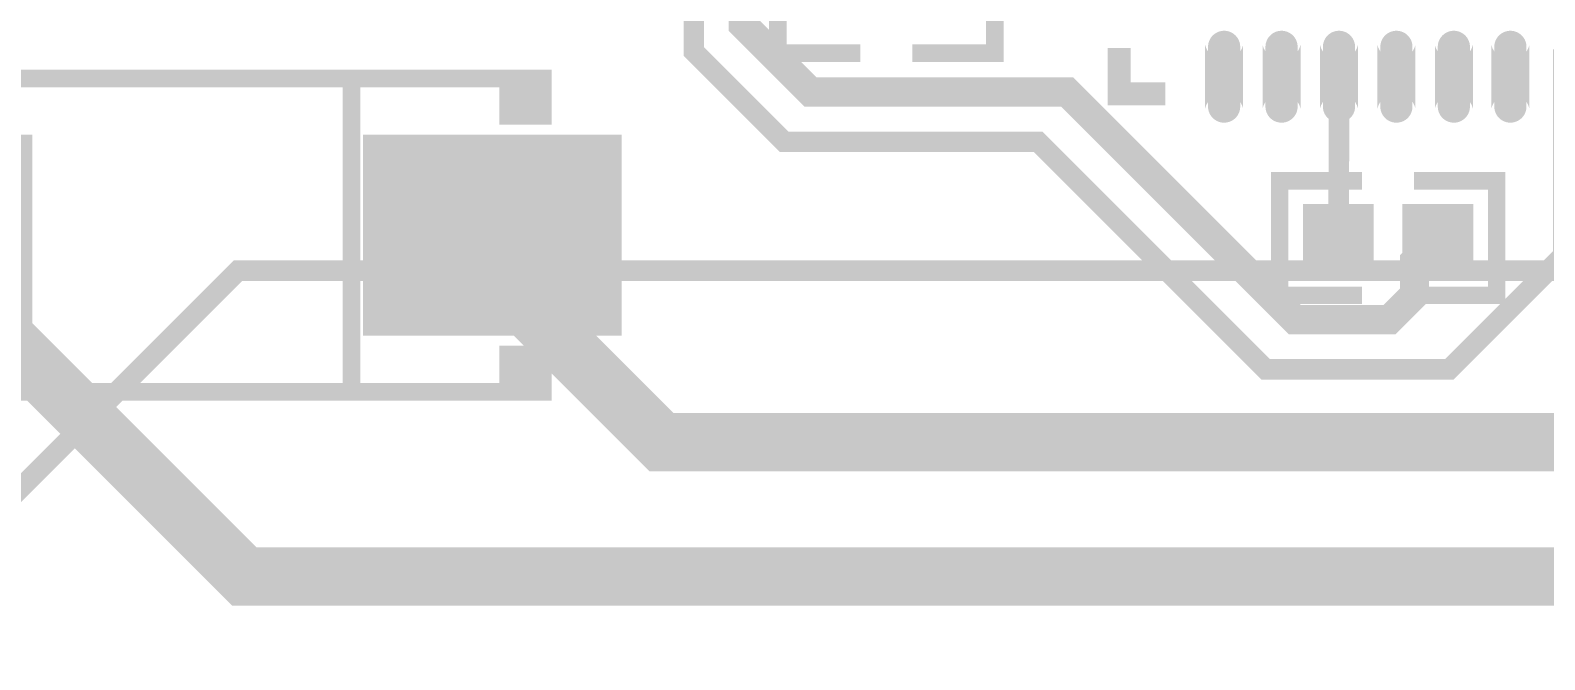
# Model space of a CAD drawing. Header units: millimetres. Extents: x -4 to 157, y 41 to 137.
# Drawn here: x 73.42 to 86.61, y 113.47 to 118.95 of the extents above; entities that cross this region are included whole.
import ezdxf

# ---------------------------------------------------------------- set-up
doc = ezdxf.new("R2010")
doc.units = ezdxf.units.MM
for name, color, linetype, true_color in [('BottomLayer', 7, 'Continuous', 0x0000ff), ('Document', 7, 'Continuous', 0xffffff), ('TopLayer', 7, 'Continuous', 0xff0000), ('TopPasteMaskLayer', 7, 'Continuous', 0x808080), ('TopSilkLayer', 7, 'Continuous', 0xffcc00), ('TopSolderMaskLayer', 7, 'Continuous', 0x800080)]:
    doc.layers.add(name, color=color, linetype=linetype, true_color=true_color)

msp = doc.modelspace()

# ---------------------------------------------------------------- hatches: boundary and pattern name
at = {"layer": 'Document'}
msp.add_hatch(color=256, dxfattribs=at).paths.add_polyline_path([(77.31082042164076, 117.2659639319279), (77.31082042164076, 117.07282194564391), (76.5383286766571, 117.07282194564391), (76.5383286766571, 117.2659639319279)])
at = {"layer": 'TopLayer'}
for points in [[(83.95443230886451, 118.80835661671313, -0.7853981633974483), (83.6744221488442, 118.80835661671313), (83.6744221488442, 118.28836677673348, -0.7853981633974483), (83.95443230886451, 118.28836677673348)], [(84.45430530861051, 118.80835661671313, -0.7853981633974483), (84.1742951485902, 118.80835661671313), (84.1742951485902, 118.28836677673348, -0.7853981633974483), (84.45430530861051, 118.28836677673348)], [(84.95443230886451, 118.80835661671313, -0.7853981633974483), (84.6744221488442, 118.80835661671313), (84.6744221488442, 118.28836677673348, -0.7853981633974483), (84.95443230886451, 118.28836677673348)], [(85.45430530861051, 118.80835661671313, -0.7853981633974483), (85.1742951485902, 118.80835661671313), (85.1742951485902, 118.28836677673348, -0.7853981633974483), (85.45430530861051, 118.28836677673348)], [(85.95443230886451, 118.80835661671313, -0.7853981633974483), (85.6744221488442, 118.80835661671313), (85.6744221488442, 118.28836677673348, -0.7853981633974483), (85.95443230886451, 118.28836677673348)], [(86.44643129286248, 118.80835661671313, -0.7853981633974483), (86.16642113284217, 118.80835661671313), (86.16642113284217, 118.28836677673348, -0.7853981633974483), (86.44643129286248, 118.28836677673348)], [(78.54437388874771, 116.31935483870961), (76.34437388874767, 116.31935483870961), (76.34437388874767, 118.0193802387605), (78.54437388874771, 118.0193802387605)], [(85.09215138430272, 116.87399034798068), (85.09215138430272, 117.41399542799081), (84.52651765303517, 117.41399542799081), (84.52651765303517, 116.87399034798068)], [(85.39217678435352, 116.87399034798068), (85.39217678435352, 117.41399542799081), (85.95781051562085, 117.41399542799081), (85.95781051562085, 116.87399034798068)]]:
    msp.add_hatch(color=256, dxfattribs=at).paths.add_polyline_path(points)
at = {"layer": 'TopPasteMaskLayer'}
for points in [[(83.9542291084581, 118.81607823215643), (83.95359410718811, 118.82374904749804), (83.95252730505467, 118.83139446278892), (83.95105410210795, 118.83896367792738), (83.949149098298, 118.8464566929133), (83.9468376936752, 118.85382270764535), (83.94414528829043, 118.86103632207266), (83.94104648209282, 118.86809753619502), (83.93756667513344, 118.87498094996192), (83.93370586741162, 118.88166116332229), (83.92948945897865, 118.88813817627636), (83.92491744983477, 118.89436118872231), (83.92001524003035, 118.90030480060955), (83.91478282956564, 118.90596901193805), (83.90924561849101, 118.91135382270761), (83.90342900685778, 118.91643383286771), (83.89733299466593, 118.92115824231644), (83.89100838201671, 118.92555245110486), (83.88442976885949, 118.92961645923288), (83.87764795529574, 118.93327406654817), (83.87066294132569, 118.93657607315208), (83.86352552705102, 118.93947167894328), (83.85621031242044, 118.94198628397248), (83.84879349758694, 118.94406908813812), (83.84127508255006, 118.94577089154177), (83.83365506731002, 118.94704089408174), (83.82598425196852, 118.94787909575814), (83.81828803657595, 118.94831089662182), (83.81056642113276, 118.94831089662182), (83.80287020574042, 118.94787909575814), (83.7951993903987, 118.94704089408174), (83.78757937515866, 118.94577089154177), (83.780060960122, 118.94406908813812), (83.77264414528827, 118.94198628397248), (83.76532893065792, 118.93947167894328), (83.7581915163828, 118.93657607315208), (83.75120650241274, 118.93327406654817), (83.74442468884945, 118.92961645923288), (83.737846075692, 118.92555245110486), (83.73152146304301, 118.92115824231644), (83.72542545085071, 118.91643383286771), (83.71960883921747, 118.91135382270761), (83.71407162814307, 118.90596901193805), (83.70883921767836, 118.90030480060955), (83.70393700787395, 118.89436118872231), (83.69936499872983, 118.88813817627636), (83.6951485902971, 118.88166116332229), (83.6912877825755, 118.87498094996192), (83.68780797561567, 118.86809753619502), (83.68470916941828, 118.86103632207266), (83.6820167640335, 118.85382270764535), (83.67970535941049, 118.8464566929133), (83.67780035560054, 118.83896367792738), (83.67632715265427, 118.83139446278892), (83.6752603505206, 118.82374904749804), (83.67462534925062, 118.81607823215643), (83.67442214884431, 118.80835661671324), (83.67442214884431, 118.28836677673348), (83.67462534925062, 118.28064516129041), (83.6752603505206, 118.27297434594868), (83.67632715265427, 118.26532893065792), (83.67780035560054, 118.25775971551934), (83.67970535941049, 118.25026670053342), (83.6820167640335, 118.24290068580137), (83.68470916941828, 118.23568707137417), (83.68780797561567, 118.2286258572517), (83.6912877825755, 118.22174244348491), (83.6951485902971, 118.21506223012443), (83.69936499872983, 118.20858521717048), (83.70393700787395, 118.20236220472441), (83.70883921767836, 118.19641859283718), (83.71407162814307, 118.19075438150878), (83.71960883921747, 118.18536957073911), (83.72542545085071, 118.18028956057913), (83.73152146304301, 118.17556515113029), (83.737846075692, 118.17117094234186), (83.74442468884945, 118.16710693421385), (83.75120650241274, 118.16344932689867), (83.7581915163828, 118.16014732029464), (83.76532893065792, 118.15725171450345), (83.77264414528827, 118.15473710947424), (83.780060960122, 118.1526543053086), (83.78757937515866, 118.15095250190507), (83.7951993903987, 118.14968249936499), (83.80287020574042, 118.14884429768858), (83.81056642113276, 118.1484124968249), (83.81828803657595, 118.1484124968249), (83.82598425196852, 118.14884429768858), (83.83365506731002, 118.14968249936499), (83.84127508255006, 118.15095250190507), (83.84879349758694, 118.1526543053086), (83.85621031242044, 118.15473710947424), (83.86352552705102, 118.15725171450345), (83.87066294132569, 118.16014732029464), (83.87764795529574, 118.16344932689867), (83.88442976885949, 118.16710693421385), (83.89100838201671, 118.17117094234186), (83.89733299466593, 118.17556515113029), (83.90342900685778, 118.18028956057913), (83.90924561849101, 118.18536957073911), (83.91478282956564, 118.19075438150878), (83.92001524003035, 118.19641859283718), (83.92491744983477, 118.20236220472441), (83.92948945897865, 118.20858521717048), (83.93370586741162, 118.21506223012443), (83.93756667513344, 118.22174244348491), (83.94104648209282, 118.2286258572517), (83.94414528829043, 118.23568707137417), (83.9468376936752, 118.24290068580137), (83.949149098298, 118.25026670053342), (83.95105410210795, 118.25775971551934), (83.95252730505467, 118.26532893065792), (83.95359410718811, 118.27297434594868), (83.9542291084581, 118.28064516129041), (83.95443230886463, 118.28836677673348), (83.95443230886463, 118.80835661671324)], [(84.4541021082041, 118.81607823215643), (84.45346710693411, 118.82374904749804), (84.45240030480068, 118.83139446278892), (84.45092710185418, 118.83896367792738), (84.449022098044, 118.8464566929133), (84.44671069342144, 118.85382270764535), (84.44401828803643, 118.86103632207266), (84.44091948183882, 118.86809753619502), (84.43743967487922, 118.87498094996192), (84.43357886715762, 118.88166116332229), (84.42936245872465, 118.88813817627636), (84.42479044958077, 118.89436118872231), (84.41988823977636, 118.90030480060955), (84.41465582931141, 118.90596901193805), (84.40911861823724, 118.91135382270761), (84.40330200660401, 118.91643383286771), (84.39720599441193, 118.92115824231644), (84.39088138176248, 118.92555245110486), (84.3843027686055, 118.92961645923288), (84.37752095504175, 118.93327406654817), (84.3705359410717, 118.93657607315208), (84.36339852679703, 118.93947167894328), (84.35608331216645, 118.94198628397248), (84.34866649733294, 118.94406908813812), (84.34114808229606, 118.94577089154177), (84.33352806705602, 118.94704089408174), (84.32585725171452, 118.94787909575814), (84.31816103632195, 118.94831089662182), (84.31043942087877, 118.94831089662182), (84.3027432054862, 118.94787909575814), (84.2950723901447, 118.94704089408174), (84.28745237490466, 118.94577089154177), (84.27993395986778, 118.94406908813812), (84.27251714503427, 118.94198628397248), (84.26520193040369, 118.93947167894328), (84.2580645161288, 118.93657607315208), (84.25107950215875, 118.93327406654817), (84.24429768859522, 118.92961645923288), (84.23771907543801, 118.92555245110486), (84.23139446278878, 118.92115824231644), (84.22529845059671, 118.91643383286771), (84.21948183896347, 118.91135382270761), (84.2139446278893, 118.90596901193805), (84.20871221742414, 118.90030480060955), (84.20381000761972, 118.89436118872231), (84.19923799847584, 118.88813817627636), (84.1950215900431, 118.88166116332229), (84.1911607823215, 118.87498094996192), (84.1876809753619, 118.86809753619502), (84.18458216916429, 118.86103632207266), (84.18188976377928, 118.85382270764535), (84.1795783591565, 118.8464566929133), (84.17767335534654, 118.83896367792738), (84.17620015240027, 118.83139446278892), (84.1751333502666, 118.82374904749804), (84.17449834899662, 118.81607823215643), (84.17429514859032, 118.80835661671324), (84.17429514859032, 118.28836677673348), (84.17449834899662, 118.28064516129041), (84.1751333502666, 118.27297434594868), (84.17620015240027, 118.26532893065792), (84.17767335534654, 118.25775971551934), (84.1795783591565, 118.25026670053342), (84.18188976377928, 118.24290068580137), (84.18458216916429, 118.23568707137417), (84.1876809753619, 118.2286258572517), (84.1911607823215, 118.22174244348491), (84.1950215900431, 118.21506223012443), (84.19923799847584, 118.20858521717048), (84.20381000761972, 118.20236220472441), (84.20871221742414, 118.19641859283718), (84.2139446278893, 118.19075438150878), (84.21948183896347, 118.18536957073911), (84.22529845059671, 118.18028956057913), (84.23139446278878, 118.17556515113029), (84.23771907543801, 118.17117094234186), (84.24429768859522, 118.16710693421385), (84.25107950215875, 118.16344932689867), (84.2580645161288, 118.16014732029464), (84.26520193040369, 118.15725171450345), (84.27251714503427, 118.15473710947424), (84.27993395986778, 118.1526543053086), (84.28745237490466, 118.15095250190507), (84.2950723901447, 118.14968249936499), (84.3027432054862, 118.14884429768858), (84.31043942087877, 118.1484124968249), (84.31816103632195, 118.1484124968249), (84.32585725171452, 118.14884429768858), (84.33352806705602, 118.14968249936499), (84.34114808229606, 118.15095250190507), (84.34866649733294, 118.1526543053086), (84.35608331216645, 118.15473710947424), (84.36339852679703, 118.15725171450345), (84.3705359410717, 118.16014732029464), (84.37752095504175, 118.16344932689867), (84.3843027686055, 118.16710693421385), (84.39088138176248, 118.17117094234186), (84.39720599441193, 118.17556515113029), (84.40330200660401, 118.18028956057913), (84.40911861823724, 118.18536957073911), (84.41465582931141, 118.19075438150878), (84.41988823977636, 118.19641859283718), (84.42479044958077, 118.20236220472441), (84.42936245872465, 118.20858521717048), (84.43357886715762, 118.21506223012443), (84.43743967487922, 118.22174244348491), (84.44091948183882, 118.2286258572517), (84.44401828803643, 118.23568707137417), (84.44671069342144, 118.24290068580137), (84.449022098044, 118.25026670053342), (84.45092710185418, 118.25775971551934), (84.45240030480068, 118.26532893065792), (84.45346710693411, 118.27297434594868), (84.4541021082041, 118.28064516129041), (84.4543053086104, 118.28836677673348), (84.4543053086104, 118.80835661671324)], [(84.95359410718811, 118.27297434594868), (84.9542291084581, 118.28064516129041), (84.95443230886463, 118.28836677673348), (84.95443230886463, 118.80835661671324), (84.9542291084581, 118.81607823215643), (84.95359410718811, 118.82374904749804), (84.95252730505467, 118.83139446278892), (84.95105410210817, 118.83896367792738), (84.949149098298, 118.8464566929133), (84.9468376936752, 118.85382270764535), (84.94414528829043, 118.86103632207266), (84.94104648209282, 118.86809753619502), (84.93756667513321, 118.87498094996192), (84.93370586741162, 118.88166116332229), (84.92948945897865, 118.88813817627636), (84.92491744983477, 118.89436118872231), (84.92001524003035, 118.90030480060955), (84.91478282956541, 118.90596901193805), (84.90924561849124, 118.91135382270761), (84.903429006858, 118.91643383286771), (84.89733299466593, 118.92115824231644), (84.89100838201648, 118.92555245110486), (84.88442976885949, 118.92961645923288), (84.87764795529574, 118.93327406654817), (84.87066294132569, 118.93657607315208), (84.86352552705102, 118.93947167894328), (84.85621031242044, 118.94198628397248), (84.84879349758694, 118.94406908813812), (84.84127508255006, 118.94577089154177), (84.83365506731002, 118.94704089408174), (84.82598425196852, 118.94787909575814), (84.81828803657595, 118.94831089662182), (84.81056642113276, 118.94831089662182), (84.80287020574019, 118.94787909575814), (84.7951993903987, 118.94704089408174), (84.78757937515866, 118.94577089154177), (84.78006096012177, 118.94406908813812), (84.77264414528827, 118.94198628397248), (84.76532893065792, 118.93947167894328), (84.7581915163828, 118.93657607315208), (84.75120650241274, 118.93327406654817), (84.74442468884922, 118.92961645923288), (84.737846075692, 118.92555245110486), (84.73152146304278, 118.92115824231644), (84.72542545085071, 118.91643383286771), (84.71960883921747, 118.91135382270761), (84.7140716281433, 118.90596901193805), (84.70883921767813, 118.90030480060955), (84.70393700787395, 118.89436118872231), (84.69936499872983, 118.88813817627636), (84.6951485902971, 118.88166116332229), (84.6912877825755, 118.87498094996192), (84.68780797561567, 118.86809753619502), (84.68470916941828, 118.86103632207266), (84.68201676403328, 118.85382270764535), (84.67970535941049, 118.8464566929133), (84.67780035560054, 118.83896367792738), (84.67632715265427, 118.83139446278892), (84.6752603505206, 118.82374904749804), (84.67462534925062, 118.81607823215643), (84.67442214884431, 118.80835661671324), (84.67442214884431, 118.28836677673348), (84.67462534925062, 118.28064516129041), (84.6752603505206, 118.27297434594868), (84.67632715265427, 118.26532893065792), (84.67780035560054, 118.25775971551934), (84.67970535941049, 118.25026670053342), (84.68201676403328, 118.24290068580137), (84.68470916941828, 118.23568707137417), (84.68780797561567, 118.2286258572517), (84.6912877825755, 118.22174244348491), (84.6951485902971, 118.21506223012443), (84.69936499872983, 118.20858521717048), (84.70393700787395, 118.20236220472441), (84.70883921767813, 118.19641859283718), (84.7140716281433, 118.19075438150878), (84.71960883921747, 118.18536957073911), (84.72542545085071, 118.18028956057913), (84.73152146304278, 118.17556515113029), (84.737846075692, 118.17117094234186), (84.74442468884922, 118.16710693421385), (84.75120650241274, 118.16344932689867), (84.7581915163828, 118.16014732029464), (84.76532893065792, 118.15725171450345), (84.77264414528827, 118.15473710947424), (84.78006096012177, 118.1526543053086), (84.78757937515866, 118.15095250190507), (84.7951993903987, 118.14968249936499), (84.80287020574019, 118.14884429768858), (84.81056642113276, 118.1484124968249), (84.81828803657595, 118.1484124968249), (84.82598425196852, 118.14884429768858), (84.83365506731002, 118.14968249936499), (84.84127508255006, 118.15095250190507), (84.84879349758694, 118.1526543053086), (84.85621031242044, 118.15473710947424), (84.86352552705102, 118.15725171450345), (84.87066294132569, 118.16014732029464), (84.87764795529574, 118.16344932689867), (84.88442976885949, 118.16710693421385), (84.89100838201648, 118.17117094234186), (84.89733299466593, 118.17556515113029), (84.903429006858, 118.18028956057913), (84.90924561849124, 118.18536957073911), (84.91478282956541, 118.19075438150878), (84.92001524003035, 118.19641859283718), (84.92491744983477, 118.20236220472441), (84.92948945897865, 118.20858521717048), (84.93370586741162, 118.21506223012443), (84.93756667513321, 118.22174244348491), (84.94104648209282, 118.2286258572517), (84.94414528829043, 118.23568707137417), (84.9468376936752, 118.24290068580137), (84.949149098298, 118.25026670053342), (84.95105410210817, 118.25775971551934), (84.95252730505467, 118.26532893065792)], [(85.4541021082041, 118.81607823215643), (85.45346710693389, 118.82374904749804), (85.45240030480045, 118.83139446278892), (85.45092710185418, 118.83896367792738), (85.449022098044, 118.8464566929133), (85.44671069342144, 118.85382270764535), (85.44401828803643, 118.86103632207266), (85.44091948183882, 118.86809753619502), (85.43743967487922, 118.87498094996192), (85.43357886715762, 118.88166116332229), (85.42936245872488, 118.88813817627636), (85.424790449581, 118.89436118872231), (85.41988823977636, 118.90030480060955), (85.41465582931141, 118.90596901193805), (85.40911861823724, 118.91135382270761), (85.40330200660401, 118.91643383286771), (85.39720599441193, 118.92115824231644), (85.39088138176248, 118.92555245110486), (85.3843027686055, 118.92961645923288), (85.37752095504175, 118.93327406654817), (85.37053594107192, 118.93657607315208), (85.36339852679703, 118.93947167894328), (85.35608331216645, 118.94198628397248), (85.34866649733294, 118.94406908813812), (85.34114808229606, 118.94577089154177), (85.33352806705602, 118.94704089408174), (85.32585725171452, 118.94787909575814), (85.31816103632195, 118.94831089662182), (85.31043942087877, 118.94831089662182), (85.3027432054862, 118.94787909575814), (85.2950723901447, 118.94704089408174), (85.28745237490466, 118.94577089154177), (85.27993395986778, 118.94406908813812), (85.27251714503427, 118.94198628397248), (85.26520193040369, 118.93947167894328), (85.2580645161288, 118.93657607315208), (85.25107950215897, 118.93327406654817), (85.24429768859522, 118.92961645923288), (85.23771907543824, 118.92555245110486), (85.23139446278878, 118.92115824231644), (85.22529845059671, 118.91643383286771), (85.21948183896347, 118.91135382270761), (85.2139446278893, 118.90596901193805), (85.20871221742436, 118.90030480060955), (85.20381000761972, 118.89436118872231), (85.19923799847584, 118.88813817627636), (85.19502159004287, 118.88166116332229), (85.1911607823215, 118.87498094996192), (85.1876809753619, 118.86809753619502), (85.18458216916429, 118.86103632207266), (85.18188976377928, 118.85382270764535), (85.17957835915672, 118.8464566929133), (85.17767335534654, 118.83896367792738), (85.17620015240004, 118.83139446278892), (85.1751333502666, 118.82374904749804), (85.17449834899662, 118.81607823215643), (85.17429514859032, 118.80835661671324), (85.17429514859032, 118.28836677673348), (85.17449834899662, 118.28064516129041), (85.1751333502666, 118.27297434594868), (85.17620015240004, 118.26532893065792), (85.17767335534654, 118.25775971551934), (85.17957835915672, 118.25026670053342), (85.18188976377928, 118.24290068580137), (85.18458216916429, 118.23568707137417), (85.1876809753619, 118.2286258572517), (85.1911607823215, 118.22174244348491), (85.19502159004287, 118.21506223012443), (85.19923799847584, 118.20858521717048), (85.20381000761972, 118.20236220472441), (85.20871221742436, 118.19641859283718), (85.2139446278893, 118.19075438150878), (85.21948183896347, 118.18536957073911), (85.22529845059671, 118.18028956057913), (85.23139446278878, 118.17556515113029), (85.23771907543824, 118.17117094234186), (85.24429768859522, 118.16710693421385), (85.25107950215897, 118.16344932689867), (85.2580645161288, 118.16014732029464), (85.26520193040369, 118.15725171450345), (85.27251714503427, 118.15473710947424), (85.27993395986778, 118.1526543053086), (85.28745237490466, 118.15095250190507), (85.2950723901447, 118.14968249936499), (85.3027432054862, 118.14884429768858), (85.31043942087877, 118.1484124968249), (85.31816103632195, 118.1484124968249), (85.32585725171452, 118.14884429768858), (85.33352806705602, 118.14968249936499), (85.34114808229606, 118.15095250190507), (85.34866649733294, 118.1526543053086), (85.35608331216645, 118.15473710947424), (85.36339852679703, 118.15725171450345), (85.37053594107192, 118.16014732029464), (85.37752095504175, 118.16344932689867), (85.3843027686055, 118.16710693421385), (85.39088138176248, 118.17117094234186), (85.39720599441193, 118.17556515113029), (85.40330200660401, 118.18028956057913), (85.40911861823724, 118.18536957073911), (85.41465582931141, 118.19075438150878), (85.41988823977636, 118.19641859283718), (85.424790449581, 118.20236220472441), (85.42936245872488, 118.20858521717048), (85.43357886715762, 118.21506223012443), (85.43743967487922, 118.22174244348491), (85.44091948183882, 118.2286258572517), (85.44401828803643, 118.23568707137417), (85.44671069342144, 118.24290068580137), (85.449022098044, 118.25026670053342), (85.45092710185418, 118.25775971551934), (85.45240030480045, 118.26532893065792), (85.45346710693389, 118.27297434594868), (85.4541021082041, 118.28064516129041), (85.4543053086104, 118.28836677673348), (85.4543053086104, 118.80835661671324)], [(85.9542291084581, 118.81607823215643), (85.95359410718811, 118.82374904749804), (85.95252730505445, 118.83139446278892), (85.95105410210817, 118.83896367792738), (85.949149098298, 118.8464566929133), (85.94683769367543, 118.85382270764535), (85.94414528829043, 118.86103632207266), (85.94104648209282, 118.86809753619502), (85.93756667513321, 118.87498094996192), (85.93370586741162, 118.88166116332229), (85.92948945897865, 118.88813817627636), (85.92491744983477, 118.89436118872231), (85.92001524003035, 118.90030480060955), (85.91478282956541, 118.90596901193805), (85.90924561849124, 118.91135382270761), (85.903429006858, 118.91643383286771), (85.89733299466593, 118.92115824231644), (85.89100838201648, 118.92555245110486), (85.88442976885949, 118.92961645923288), (85.87764795529574, 118.93327406654817), (85.87066294132592, 118.93657607315208), (85.86352552705102, 118.93947167894328), (85.85621031242044, 118.94198628397248), (85.84879349758694, 118.94406908813812), (85.84127508255006, 118.94577089154177), (85.83365506731002, 118.94704089408174), (85.82598425196852, 118.94787909575814), (85.81828803657595, 118.94831089662182), (85.81056642113276, 118.94831089662182), (85.80287020574019, 118.94787909575814), (85.7951993903987, 118.94704089408174), (85.78757937515866, 118.94577089154177), (85.78006096012177, 118.94406908813812), (85.77264414528827, 118.94198628397248), (85.76532893065769, 118.93947167894328), (85.7581915163828, 118.93657607315208), (85.75120650241274, 118.93327406654817), (85.74442468884922, 118.92961645923288), (85.737846075692, 118.92555245110486), (85.73152146304278, 118.92115824231644), (85.72542545085071, 118.91643383286771), (85.71960883921747, 118.91135382270761), (85.7140716281433, 118.90596901193805), (85.70883921767813, 118.90030480060955), (85.70393700787372, 118.89436118872231), (85.69936499872983, 118.88813817627636), (85.6951485902971, 118.88166116332229), (85.6912877825755, 118.87498094996192), (85.6878079756159, 118.86809753619502), (85.68470916941828, 118.86103632207266), (85.68201676403328, 118.85382270764535), (85.67970535941072, 118.8464566929133), (85.67780035560054, 118.83896367792738), (85.67632715265427, 118.83139446278892), (85.67526035052038, 118.82374904749804), (85.67462534925062, 118.81607823215643), (85.67442214884431, 118.80835661671324), (85.67442214884431, 118.28836677673348), (85.67462534925062, 118.28064516129041), (85.67526035052038, 118.27297434594868), (85.67632715265427, 118.26532893065792), (85.67780035560054, 118.25775971551934), (85.67970535941072, 118.25026670053342), (85.68201676403328, 118.24290068580137), (85.68470916941828, 118.23568707137417), (85.6878079756159, 118.2286258572517), (85.6912877825755, 118.22174244348491), (85.6951485902971, 118.21506223012443), (85.69936499872983, 118.20858521717048), (85.70393700787372, 118.20236220472441), (85.70883921767813, 118.19641859283718), (85.7140716281433, 118.19075438150878), (85.71960883921747, 118.18536957073911), (85.72542545085071, 118.18028956057913), (85.73152146304278, 118.17556515113029), (85.737846075692, 118.17117094234186), (85.74442468884922, 118.16710693421385), (85.75120650241274, 118.16344932689867), (85.7581915163828, 118.16014732029464), (85.76532893065769, 118.15725171450345), (85.77264414528827, 118.15473710947424), (85.78006096012177, 118.1526543053086), (85.78757937515866, 118.15095250190507), (85.7951993903987, 118.14968249936499), (85.80287020574019, 118.14884429768858), (85.81056642113276, 118.1484124968249), (85.81828803657595, 118.1484124968249), (85.82598425196852, 118.14884429768858), (85.83365506731002, 118.14968249936499), (85.84127508255006, 118.15095250190507), (85.84879349758694, 118.1526543053086), (85.85621031242044, 118.15473710947424), (85.86352552705102, 118.15725171450345), (85.87066294132592, 118.16014732029464), (85.87764795529574, 118.16344932689867), (85.88442976885949, 118.16710693421385), (85.89100838201648, 118.17117094234186), (85.89733299466593, 118.17556515113029), (85.903429006858, 118.18028956057913), (85.90924561849124, 118.18536957073911), (85.91478282956541, 118.19075438150878), (85.92001524003035, 118.19641859283718), (85.92491744983477, 118.20236220472441), (85.92948945897865, 118.20858521717048), (85.93370586741162, 118.21506223012443), (85.93756667513321, 118.22174244348491), (85.94104648209282, 118.2286258572517), (85.94414528829043, 118.23568707137417), (85.94683769367543, 118.24290068580137), (85.949149098298, 118.25026670053342), (85.95105410210817, 118.25775971551934), (85.95252730505445, 118.26532893065792), (85.95359410718811, 118.27297434594868), (85.9542291084581, 118.28064516129041), (85.9544323088644, 118.28836677673348), (85.9544323088644, 118.80835661671324)], [(86.44559309118608, 118.27297434594868), (86.44622809245607, 118.28064516129041), (86.44643129286237, 118.28836677673348), (86.44643129286237, 118.80835661671324), (86.44622809245607, 118.81607823215643), (86.44559309118608, 118.82374904749804), (86.44452628905242, 118.83139446278892), (86.44305308610615, 118.83896367792738), (86.44114808229597, 118.8464566929133), (86.43883667767341, 118.85382270764535), (86.4361442722884, 118.86103632207266), (86.43304546609079, 118.86809753619502), (86.42956565913119, 118.87498094996192), (86.42570485140959, 118.88166116332229), (86.42148844297685, 118.88813817627636), (86.41691643383274, 118.89436118872231), (86.41201422402855, 118.90030480060955), (86.40678181356338, 118.90596901193805), (86.40124460248921, 118.91135382270761), (86.39542799085598, 118.91643383286771), (86.3893319786639, 118.92115824231644), (86.38300736601468, 118.92555245110486), (86.37642875285746, 118.92961645923288), (86.36964693929372, 118.93327406654817), (86.36266192532389, 118.93657607315208), (86.35552451104877, 118.93947167894328), (86.34820929641842, 118.94198628397248), (86.34079248158491, 118.94406908813812), (86.33327406654803, 118.94577089154177), (86.32565405130799, 118.94704089408174), (86.3179832359665, 118.94787909575814), (86.31028702057392, 118.94831089662182), (86.30256540513074, 118.94831089662182), (86.29486918973817, 118.94787909575814), (86.28719837439644, 118.94704089408174), (86.27957835915663, 118.94577089154177), (86.27205994411975, 118.94406908813812), (86.26464312928624, 118.94198628397248), (86.25732791465566, 118.93947167894328), (86.25019050038077, 118.93657607315208), (86.24320548641094, 118.93327406654817), (86.2364236728472, 118.92961645923288), (86.2298450596902, 118.92555245110486), (86.22352044704076, 118.92115824231644), (86.21742443484868, 118.91643383286771), (86.21160782321545, 118.91135382270761), (86.20607061214127, 118.90596901193805), (86.20083820167633, 118.90030480060955), (86.19593599187169, 118.89436118872231), (86.19136398272803, 118.88813817627636), (86.18714757429484, 118.88166116332229), (86.18328676657347, 118.87498094996192), (86.17980695961387, 118.86809753619502), (86.17670815341626, 118.86103632207266), (86.17401574803125, 118.85382270764535), (86.17170434340869, 118.8464566929133), (86.16979933959851, 118.83896367792738), (86.16832613665201, 118.83139446278892), (86.16725933451858, 118.82374904749804), (86.16662433324859, 118.81607823215643), (86.16642113284206, 118.80835661671324), (86.16642113284206, 118.28836677673348), (86.16662433324859, 118.28064516129041), (86.16725933451858, 118.27297434594868), (86.16832613665201, 118.26532893065792), (86.16979933959851, 118.25775971551934), (86.17170434340869, 118.25026670053342), (86.17401574803125, 118.24290068580137), (86.17670815341626, 118.23568707137417), (86.17980695961387, 118.2286258572517), (86.18328676657347, 118.22174244348491), (86.18714757429484, 118.21506223012443), (86.19136398272803, 118.20858521717048), (86.19593599187169, 118.20236220472441), (86.20083820167633, 118.19641859283718), (86.20607061214127, 118.19075438150878), (86.21160782321545, 118.18536957073911), (86.21742443484868, 118.18028956057913), (86.22352044704076, 118.17556515113029), (86.2298450596902, 118.17117094234186), (86.2364236728472, 118.16710693421385), (86.24320548641094, 118.16344932689867), (86.25019050038077, 118.16014732029464), (86.25732791465566, 118.15725171450345), (86.26464312928624, 118.15473710947424), (86.27205994411975, 118.1526543053086), (86.27957835915663, 118.15095250190507), (86.28719837439644, 118.14968249936499), (86.29486918973817, 118.14884429768858), (86.30256540513074, 118.1484124968249), (86.31028702057392, 118.1484124968249), (86.3179832359665, 118.14884429768858), (86.32565405130799, 118.14968249936499), (86.33327406654803, 118.15095250190507), (86.34079248158491, 118.1526543053086), (86.34820929641842, 118.15473710947424), (86.35552451104877, 118.15725171450345), (86.36266192532389, 118.16014732029464), (86.36964693929372, 118.16344932689867), (86.37642875285746, 118.16710693421385), (86.38300736601468, 118.17117094234186), (86.3893319786639, 118.17556515113029), (86.39542799085598, 118.18028956057913), (86.40124460248921, 118.18536957073911), (86.40678181356338, 118.19075438150878), (86.41201422402855, 118.19641859283718), (86.41691643383274, 118.20236220472441), (86.42148844297685, 118.20858521717048), (86.42570485140959, 118.21506223012443), (86.42956565913119, 118.22174244348491), (86.43304546609079, 118.2286258572517), (86.4361442722884, 118.23568707137417), (86.43883667767341, 118.24290068580137), (86.44114808229597, 118.25026670053342), (86.44305308610615, 118.25775971551934), (86.44452628905242, 118.26532893065792)], [(78.54437388874771, 116.31935483870961), (76.34437388874767, 116.31935483870961), (76.34437388874767, 118.0193802387605), (78.54437388874771, 118.0193802387605)], [(85.10716281432565, 116.91399542799081), (85.10716281432565, 117.37399034798068), (85.06715773431529, 117.41399542799081), (84.5665227330453, 117.41399542799081), (84.52651765303517, 117.37399034798068), (84.52651765303517, 116.91399542799081), (84.5665227330453, 116.87399034798068), (85.06715773431529, 116.87399034798068)], [(85.3771653543306, 116.91399542799081), (85.3771653543306, 117.37399034798068), (85.41717043434073, 117.41399542799081), (85.91780543561072, 117.41399542799081), (85.95781051562085, 117.37399034798068), (85.95781051562085, 116.91399542799081), (85.91780543561072, 116.87399034798068), (85.41717043434073, 116.87399034798068)]]:
    msp.add_hatch(color=256, dxfattribs=at).paths.add_polyline_path(points)
at = {"layer": 'TopSilkLayer'}
for points in [[(77.5039370078739, 118.60929641859275), (77.5039370078739, 118.13180086360171), (77.96113792227561, 118.13180086360171), (77.96113792227561, 118.60929641859275)], [(77.5039370078739, 115.72948945897895), (77.5039370078739, 116.20698501396998), (77.96113792227561, 116.20698501396998), (77.96113792227561, 115.72948945897895)]]:
    msp.add_hatch(color=256, dxfattribs=at).paths.add_polyline_path(points)
at = {"layer": 'TopSolderMaskLayer'}
for points in [[(83.97983235966461, 118.824866327152, -0.7853981633974483), (83.6490220980441, 118.824866327152), (83.6490220980441, 118.27185706629473, -0.7853981633974483), (83.97983235966461, 118.27185706629473)], [(84.47970535941062, 118.824866327152, -0.7853981633974483), (84.1488950977901, 118.824866327152), (84.1488950977901, 118.27185706629473, -0.7853981633974483), (84.47970535941062, 118.27185706629473)], [(84.97983235966461, 118.824866327152, -0.7853981633974483), (84.6490220980441, 118.824866327152), (84.6490220980441, 118.27185706629473, -0.7853981633974483), (84.97983235966461, 118.27185706629473)], [(85.47970535941062, 118.824866327152, -0.7853981633974483), (85.1488950977901, 118.824866327152), (85.1488950977901, 118.27185706629473, -0.7853981633974483), (85.47970535941062, 118.27185706629473)], [(85.97983235966461, 118.824866327152, -0.7853981633974483), (85.6490220980441, 118.824866327152), (85.6490220980441, 118.27185706629473, -0.7853981633974483), (85.97983235966461, 118.27185706629473)], [(86.47183134366259, 118.824866327152, -0.7853981633974483), (86.14102108204207, 118.824866327152), (86.14102108204207, 118.27185706629473, -0.7853981633974483), (86.47183134366259, 118.27185706629473)], [(73.43896426443871, 116.29395364938739), (71.18816416283835, 116.29395364938739), (71.18816416283835, 118.0447799100532), (73.43896426443871, 118.0447799100532)], [(78.56977452605929, 116.29395364938739), (76.31897442445916, 116.29395364938739), (76.31897442445916, 118.0447799100532), (78.56977452605929, 118.0447799100532)], [(85.11754915400252, 116.84859029718064), (85.11754915400252, 117.43939547879086), (84.50111760223513, 117.43939547879086), (84.50111760223513, 116.84859029718064)], [(85.3667790146535, 116.84859029718064), (85.3667790146535, 117.43939547879086), (85.9832105664209, 117.43939547879086), (85.9832105664209, 116.84859029718064)]]:
    msp.add_hatch(color=256, dxfattribs=at).paths.add_polyline_path(points)

# ---------------------------------------------------------------- linework, layer by layer
at = {"layer": 'BottomLayer', "const_width": 0.17780035560071122}
msp.add_lwpolyline([(55.77241554483089, 97.40312420624844), (75.22936245872484, 116.86007112014215), (89.92659385318757, 116.86007112014215), (96.71018542037086, 110.07647955295909), (120.24663449326886, 110.07647955295909), (121.54203708407408, 111.3718821437642), (121.54203708407408, 115.79987299974596), (120.79654559309097, 116.54536449072907)], dxfattribs=at)
at = {"layer": 'TopLayer'}
for points, const_width in [([(77.34274828549655, 123.39240538481079), (78.05394970789939, 123.39240538481079), (79.1969519939039, 122.24940309880628), (79.1969519939039, 118.76959613919223), (79.98435356870687, 117.98219456438915), (82.19415798831596, 117.98219456438915), (84.17536195072375, 116.00099060198113), (85.7755651511302, 116.00099060198113), (86.7661671323342, 116.99159258318514), (86.7661671323342, 118.74419608839219), (87.06334772669538, 119.0439166878333), (87.06334772669538, 119.29791719583432)], 0.17800355600711204), ([(77.34264668529318, 123.39245618491236), (78.05384810769624, 123.39245618491236), (79.19685039370074, 122.24945389890786), (79.19685039370074, 118.7696469392938), (79.98425196850371, 117.98224536449072), (82.19405638811259, 117.98224536449072), (84.1752603505206, 116.00104140208282), (85.77546355092704, 116.00104140208282), (86.76606553213082, 116.99164338328671), (86.76606553213082, 118.74424688849376), (87.063246126492, 119.04396748793499), (87.063246126492, 119.17096774193556)], 0.17780035560071122), ([(85.67498094996176, 117.14399288798575), (85.47127254254497, 116.94028448056895), (85.47127254254497, 116.65148590297179), (85.25361950723891, 116.43383286766573), (84.42976885953772, 116.43383286766573), (82.4485648971297, 118.41503683007363), (80.21336042672078, 118.41503683007363), (79.6291592583184, 118.99923799847602), (79.6291592583184, 119.77299974599953), (80.32870205740392, 120.47254254508516)], 0.25400050800101603), ([(85.67487934975861, 117.14404368808744), (85.47117094234159, 116.94033528067052), (85.47117094234159, 116.65153670307336), (85.2537465074929, 116.43385826771646), (84.42976885953772, 116.43385826771646), (82.4485648971297, 118.41506223012448), (80.21336042672078, 118.41506223012448), (79.6291592583184, 118.99926339852675), (79.6291592583184, 119.77294894589795), (80.3286766573533, 120.47246634493274)], 0.25400050800101603), ([(84.81036322072623, 117.14399288798575), (84.81544323088633, 118.54861569723141)], 0.17800355600711204), ([(84.81280162560302, 117.84635509271016), (84.81534163068318, 118.54866649733299)], 0.17780035560071122), ([(84.81280162560302, 117.84635509271016), (84.8143256286512, 117.84787909575812), (84.8143256286512, 118.548412496825)], 0.17780035560071122), ([(92.10779781559563, 118.00759461518919), (91.64297688595366, 117.54531369062738), (91.64297688595366, 115.95019050038104), (91.05877571755127, 115.36598933197865), (78.91755143510272, 115.36598933197865), (77.44434848869673, 116.83919227838453), (77.44434848869673, 117.1693929387859)], 0.5080010160020321), ([(92.10769621539248, 118.00764541529077), (91.6428752857505, 117.54536449072896), (91.6428752857505, 115.95024130048262), (91.05867411734812, 115.36604013208034), (78.91744983489957, 115.36604013208034), (77.44424688849358, 116.8392430784861), (77.44424688849358, 117.16944373888748)], 0.17780035560071122), ([(84.81026162052308, 117.14404368808744), (84.81280162560302, 117.84635509271016)], 0.17780035560071122), ([(72.31358902717807, 117.16941833883664), (75.28440436880874, 114.19860299720597), (88.23987807975595, 114.19860299720597)], 0.5080010160020321), ([(72.31369062738122, 117.16944373888748), (75.28448056896104, 114.19865379730766), (88.2397764795528, 114.19865379730766)], 0.25400050800101603), ([(84.8092456184911, 117.14404368808744), (84.81026162052308, 117.14404368808744)], 0.17780035560071122)]:
    msp.add_lwpolyline(points, dxfattribs=dict(at, const_width=const_width))
at = {"layer": 'TopSilkLayer'}
for points, const_width in [([(80.64714249428494, 118.75359410718829), (79.92910845821666, 118.75359410718829), (79.92910845821666, 119.75080010160025), (80.64714249428494, 119.75080010160025)], 0.15240030480060962), ([(81.09956819913646, 118.75359410718829), (81.8176022352045, 118.75359410718829), (81.8176022352045, 119.75080010160025), (81.09956819913646, 119.75080010160025)], 0.15240030480060962), ([(82.90167640335267, 118.79845059690115), (82.90167640335267, 118.3983489966979), (83.30172720345422, 118.3983489966979)], 0.2), ([(77.58013716027403, 118.53307086614166), (72.17780035560077, 118.53307086614166)], 0.15240030480060962), ([(76.2179324358649, 115.80566421132846), (76.2179324358649, 118.53307086614166)], 0.15240030480060962), ([(85.01595123190236, 116.64538989077982), (84.29791719583432, 116.64538989077982), (84.29791719583432, 117.64259588519178), (85.01595123190236, 117.64259588519178)], 0.15240030480060962), ([(85.46837693675388, 116.64538989077982), (86.18641097282193, 116.64538989077982), (86.18641097282193, 117.64259588519178), (85.46837693675388, 117.64259588519178)], 0.15240030480060962), ([(77.58013716027403, 115.80566421132846), (72.17780035560077, 115.80566421132846)], 0.15240030480060962)]:
    msp.add_lwpolyline(points, dxfattribs=dict(at, const_width=const_width))

doc.saveas('drawing.dxf')
